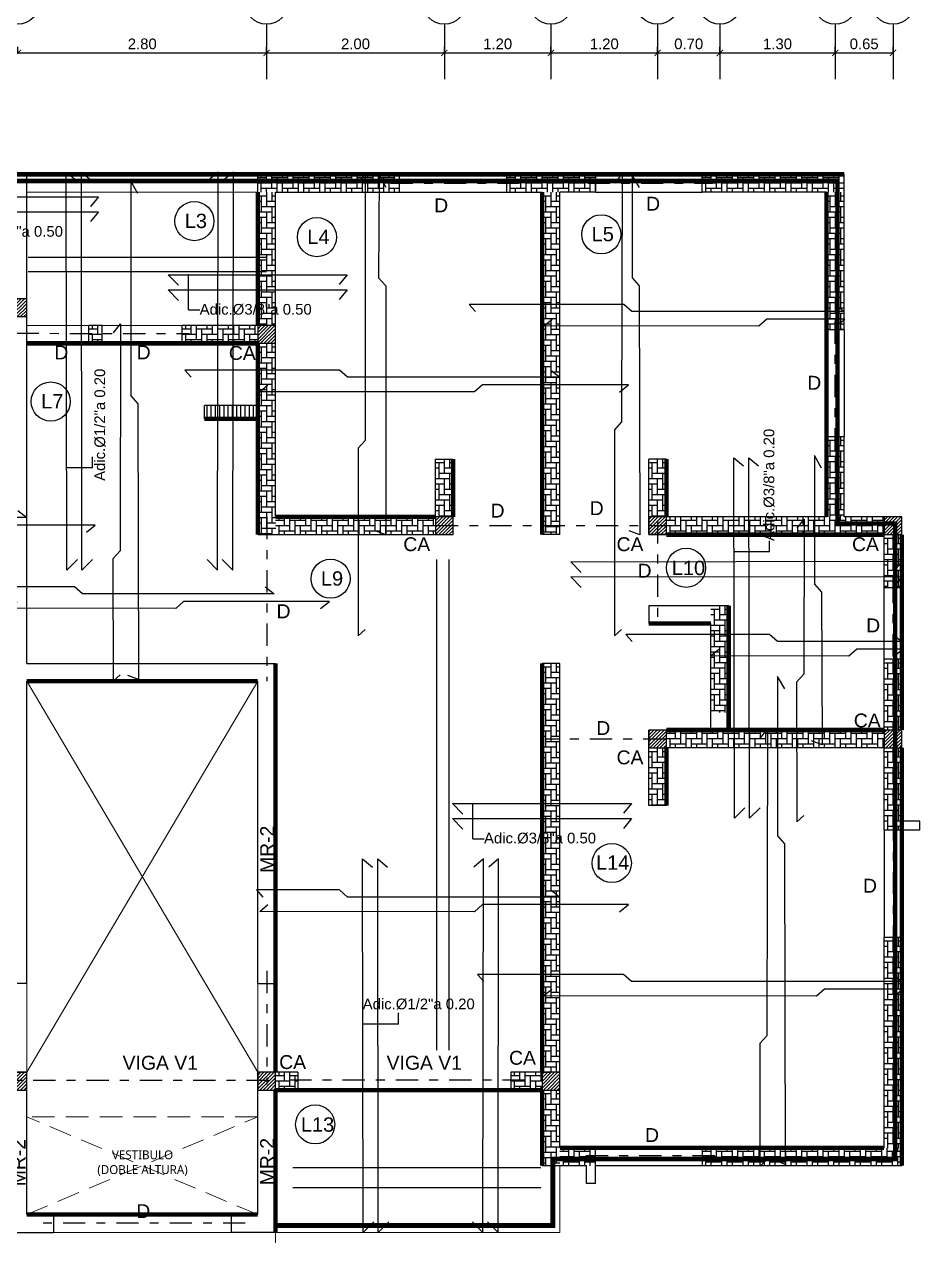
# Model space of a CAD drawing. Header units: feet. Extents: x 317 to 512, y -141 to 162.
# Drawn here: x 408.6 to 418.68, y 15.45 to 29.12 of the extents above; entities that cross this region are included whole.
import ezdxf

# ---------------------------------------------------------------- set-up
doc = ezdxf.new("R2010")
doc.units = ezdxf.units.FT
doc.header["$MEASUREMENT"] = 0
doc.linetypes.add('DASHDOT', pattern=[1, 0.5, -0.25, 0, -0.25])
doc.linetypes.add('DASHED', pattern=[19.05, 12.7, -6.35])
for name, color, linetype in [('00-LOSA', 51, 'Continuous'), ('ACERO', 4, 'Continuous'), ('columna', 9, 'Continuous'), ('DIM', 10, 'Continuous'), ('MUROS', 7, 'Continuous'), ('PERT-VENT', 8, 'Continuous'), ('PISO', 8, 'Continuous'), ('relleno', 8, 'Continuous'), ('TEXTO', 2, 'Continuous'), ('TEXTOS', 3, 'Continuous'), ('VENTANA', 8, 'Continuous'), ('VIGAS', 4, 'DASHDOT')]:
    doc.layers.add(name, color=color, linetype=linetype)
for name, color, linetype, lineweight in [('00-muro15', 210, 'Continuous', 5), ('00-muro20', 1, 'Continuous', 5), ('A-GENM', 8, 'Continuous', 9), ('closet', 8, 'Continuous', 5), ('TXT', 2, 'Continuous', 9), ('vuelo', 251, 'DASHED', 13)]:
    doc.layers.add(name, color=color, linetype=linetype, lineweight=lineweight)
doc.styles.add('ads', font='trebuc.ttf', dxfattribs={"height": 0.14})
doc.styles.add('RS80', font='arial.ttf', dxfattribs={"height": 0.1})
doc.styles.get("Standard").update_dxf_attribs({"font": 'arial.ttf'})
doc.dimstyles.new('KEILY', dxfattribs={"dimtxt": 0.12, "dimasz": 0.07, "dimexe": 0.07, "dimexo": 0.25, "dimgap": 0.04, "dimtad": 1, "dimzin": 1, "dimdsep": 46, "dimtxsty": 'Standard', "dimblk": 'ARCHTICK', "dimcen": 2.5, "dimclrd": 256, "dimclre": 256, "dimclrt": 7, "dimazin": 0, "dimtfac": 1, "dimtix": 1, "dimtmove": 2, "dimatfit": 1, "dimfxl": 0.35, "dimfxlon": 1, "dimtolj": 1, "dimtzin": 1, "dimarcsym": 0})

# ---------------------------------------------------------------- blocks, each defined once
blk = doc.blocks.new('_ArchTick')
at = {"color": 0, "linetype": 'ByBlock', "const_width": 0.15}
blk.add_lwpolyline([(-0.5, -0.5), (0.5, 0.5)], dxfattribs=at)
blk = doc.blocks.new('*D226')
at = {"layer": 'DEFPOINTS', "color": 0, "transparency": 16777216}
for p in [(408.531, 28.799), (411.331, 28.799), (411.331, 28.799)]:
    blk.add_point(p, dxfattribs=at)
at = {"layer": 'DIM', "lineweight": -2, "transparency": 16777216}
for p, q in [((408.531, 28.799), (408.531, 28.869)), ((411.331, 28.799), (411.331, 28.869)), ((408.531, 28.799), (411.331, 28.799))]:
    blk.add_line(p, q, dxfattribs=at)
at = {"layer": 'DIM', "lineweight": -2, "transparency": 16777216, "xscale": 0.07, "yscale": 0.07, "zscale": 0.07, "rotation": 180}
blk.add_blockref('_ArchTick', (408.531, 28.799), dxfattribs=at)
at = {"layer": 'DIM', "lineweight": -2, "transparency": 16777216, "xscale": 0.07, "yscale": 0.07, "zscale": 0.07}
blk.add_blockref('_ArchTick', (411.331, 28.799), dxfattribs=at)
at = {"layer": 'DIM', "color": 7, "transparency": 16777216, "insert": (409.931, 28.9), "char_height": 0.12, "attachment_point": 5}
blk.add_mtext('\\A1;2.80', dxfattribs=at)
blk = doc.blocks.new('*D227')
at = {"layer": 'DEFPOINTS', "color": 0, "transparency": 16777216}
for p in [(411.331, 28.799), (413.331, 28.799), (413.331, 28.764)]:
    blk.add_point(p, dxfattribs=at)
at = {"layer": 'DIM', "lineweight": -2, "transparency": 16777216}
for p, q in [((411.331, 28.799), (411.331, 28.869)), ((413.331, 28.799), (413.331, 28.869)), ((411.331, 28.799), (413.331, 28.799))]:
    blk.add_line(p, q, dxfattribs=at)
at = {"layer": 'DIM', "lineweight": -2, "transparency": 16777216, "xscale": 0.07, "yscale": 0.07, "zscale": 0.07, "rotation": 180}
blk.add_blockref('_ArchTick', (411.331, 28.799), dxfattribs=at)
at = {"layer": 'DIM', "lineweight": -2, "transparency": 16777216, "xscale": 0.07, "yscale": 0.07, "zscale": 0.07}
blk.add_blockref('_ArchTick', (413.331, 28.799), dxfattribs=at)
at = {"layer": 'DIM', "color": 7, "transparency": 16777216, "insert": (412.331, 28.9), "char_height": 0.12, "attachment_point": 5}
blk.add_mtext('\\A1;2.00', dxfattribs=at)
blk = doc.blocks.new('*D228')
at = {"layer": 'DEFPOINTS', "color": 0, "transparency": 16777216}
for p in [(413.331, 28.764), (414.531, 28.799), (414.531, 28.799)]:
    blk.add_point(p, dxfattribs=at)
at = {"layer": 'DIM', "lineweight": -2, "transparency": 16777216}
for p, q in [((413.331, 28.799), (413.331, 28.869)), ((414.531, 28.799), (414.531, 28.869)), ((413.331, 28.799), (414.531, 28.799))]:
    blk.add_line(p, q, dxfattribs=at)
at = {"layer": 'DIM', "lineweight": -2, "transparency": 16777216, "xscale": 0.07, "yscale": 0.07, "zscale": 0.07, "rotation": 180}
blk.add_blockref('_ArchTick', (413.331, 28.799), dxfattribs=at)
at = {"layer": 'DIM', "lineweight": -2, "transparency": 16777216, "xscale": 0.07, "yscale": 0.07, "zscale": 0.07}
blk.add_blockref('_ArchTick', (414.531, 28.799), dxfattribs=at)
at = {"layer": 'DIM', "color": 7, "transparency": 16777216, "insert": (413.931, 28.9), "char_height": 0.12, "attachment_point": 5}
blk.add_mtext('\\A1;1.20', dxfattribs=at)
blk = doc.blocks.new('*D229')
at = {"layer": 'DEFPOINTS', "color": 0, "transparency": 16777216}
for p in [(414.531, 28.799), (415.731, 28.799), (415.731, 28.799)]:
    blk.add_point(p, dxfattribs=at)
at = {"layer": 'DIM', "lineweight": -2, "transparency": 16777216}
for p, q in [((414.531, 28.799), (414.531, 28.869)), ((415.731, 28.799), (415.731, 28.869)), ((414.531, 28.799), (415.731, 28.799))]:
    blk.add_line(p, q, dxfattribs=at)
at = {"layer": 'DIM', "lineweight": -2, "transparency": 16777216, "xscale": 0.07, "yscale": 0.07, "zscale": 0.07, "rotation": 180}
blk.add_blockref('_ArchTick', (414.531, 28.799), dxfattribs=at)
at = {"layer": 'DIM', "lineweight": -2, "transparency": 16777216, "xscale": 0.07, "yscale": 0.07, "zscale": 0.07}
blk.add_blockref('_ArchTick', (415.731, 28.799), dxfattribs=at)
at = {"layer": 'DIM', "color": 7, "transparency": 16777216, "insert": (415.131, 28.9), "char_height": 0.12, "attachment_point": 5}
blk.add_mtext('\\A1;1.20', dxfattribs=at)
blk = doc.blocks.new('*D230')
at = {"layer": 'DEFPOINTS', "color": 0, "transparency": 16777216}
for p in [(415.731, 28.799), (416.431, 28.799), (416.431, 28.799)]:
    blk.add_point(p, dxfattribs=at)
at = {"layer": 'DIM', "lineweight": -2, "transparency": 16777216}
for p, q in [((415.731, 28.799), (415.731, 28.869)), ((416.431, 28.799), (416.431, 28.869)), ((415.731, 28.799), (416.431, 28.799))]:
    blk.add_line(p, q, dxfattribs=at)
at = {"layer": 'DIM', "lineweight": -2, "transparency": 16777216, "xscale": 0.07, "yscale": 0.07, "zscale": 0.07, "rotation": 180}
blk.add_blockref('_ArchTick', (415.731, 28.799), dxfattribs=at)
at = {"layer": 'DIM', "lineweight": -2, "transparency": 16777216, "xscale": 0.07, "yscale": 0.07, "zscale": 0.07}
blk.add_blockref('_ArchTick', (416.431, 28.799), dxfattribs=at)
at = {"layer": 'DIM', "color": 7, "transparency": 16777216, "insert": (416.081, 28.9), "char_height": 0.12, "attachment_point": 5}
blk.add_mtext('\\A1;0.70', dxfattribs=at)
blk = doc.blocks.new('*D231')
at = {"layer": 'DEFPOINTS', "color": 0, "transparency": 16777216}
for p in [(416.431, 28.799), (417.731, 28.799), (417.731, 28.799)]:
    blk.add_point(p, dxfattribs=at)
at = {"layer": 'DIM', "lineweight": -2, "transparency": 16777216}
for p, q in [((416.431, 28.799), (416.431, 28.869)), ((417.731, 28.799), (417.731, 28.869)), ((416.431, 28.799), (417.731, 28.799))]:
    blk.add_line(p, q, dxfattribs=at)
at = {"layer": 'DIM', "lineweight": -2, "transparency": 16777216, "xscale": 0.07, "yscale": 0.07, "zscale": 0.07, "rotation": 180}
blk.add_blockref('_ArchTick', (416.431, 28.799), dxfattribs=at)
at = {"layer": 'DIM', "lineweight": -2, "transparency": 16777216, "xscale": 0.07, "yscale": 0.07, "zscale": 0.07}
blk.add_blockref('_ArchTick', (417.731, 28.799), dxfattribs=at)
at = {"layer": 'DIM', "color": 7, "transparency": 16777216, "insert": (417.081, 28.9), "char_height": 0.12, "attachment_point": 5}
blk.add_mtext('\\A1;1.30', dxfattribs=at)
blk = doc.blocks.new('*D232')
at = {"layer": 'DEFPOINTS', "color": 0, "transparency": 16777216}
for p in [(417.731, 28.799), (418.381, 28.799), (418.381, 28.799)]:
    blk.add_point(p, dxfattribs=at)
at = {"layer": 'DIM', "lineweight": -2, "transparency": 16777216}
for p, q in [((417.731, 28.799), (417.731, 28.869)), ((418.381, 28.799), (418.381, 28.869)), ((417.731, 28.799), (418.381, 28.799))]:
    blk.add_line(p, q, dxfattribs=at)
at = {"layer": 'DIM', "lineweight": -2, "transparency": 16777216, "xscale": 0.07, "yscale": 0.07, "zscale": 0.07, "rotation": 180}
blk.add_blockref('_ArchTick', (417.731, 28.799), dxfattribs=at)
at = {"layer": 'DIM', "lineweight": -2, "transparency": 16777216, "xscale": 0.07, "yscale": 0.07, "zscale": 0.07}
blk.add_blockref('_ArchTick', (418.381, 28.799), dxfattribs=at)
at = {"layer": 'DIM', "color": 7, "transparency": 16777216, "insert": (418.056, 28.9), "char_height": 0.12, "attachment_point": 5}
blk.add_mtext('\\A1;0.65', dxfattribs=at)
blk = doc.blocks.new('A$C012446DC')
at = {"layer": 'PISO'}
h = blk.add_hatch(dxfattribs=at)
h.set_pattern_fill('ANSI31', color=256, scale=0.008571, angle=180)
h.set_pattern_definition([(225, (206536.064322, 1154820.960068), (0.0192434059784, -0.0192434059784), [])])
h.paths.add_polyline_path([(0, 0), (0.2, 0), (0.2, 0.2), (0, 0.2)])
at = {"layer": 'columna'}
blk.add_lwpolyline([(0.2, 0.2), (0, 0.2), (0, 0), (0.2, 0)], close=True, dxfattribs=at)

msp = doc.modelspace()

# ---------------------------------------------------------------- hatches: boundary and pattern name
at = {"layer": 'relleno'}
h = msp.add_hatch(dxfattribs=at)
h.set_pattern_fill('AR-HBONE', color=256, scale=0.015, angle=45, style=0)
h.set_pattern_definition([(90, (0.45067, -4.3465), (-0.06, 0.06), [0.18, -0.06]), (180, (0.45067, -4.2865), (-0.06, 0.06), [0.18, -0.06])])
h.paths.add_polyline_path([(412.82773, 27.43289), (411.23094, 27.43289), (411.23094, 27.23289), (412.82773, 27.23289)])
h = msp.add_hatch(dxfattribs=at)
h.set_pattern_fill('AR-HBONE', color=256, scale=0.015, angle=45, style=0)
h.set_pattern_definition([(90, (3.25067, -4.3465), (-0.06, 0.06), [0.18, -0.06]), (180, (3.25067, -4.2865), (-0.06, 0.06), [0.18, -0.06])])
h.paths.add_polyline_path([(415.03094, 27.43289), (414.03094, 27.43289), (414.03094, 27.23289), (415.03094, 27.23289)])
h = msp.add_hatch(dxfattribs=at)
h.set_pattern_fill('AR-HBONE', color=256, scale=0.015, angle=45, style=0)
h.set_pattern_definition([(90, (5.45388, -4.3465), (-0.06, 0.06), [0.18, -0.06]), (180, (5.45388, -4.2865), (-0.06, 0.06), [0.18, -0.06])])
h.paths.add_polyline_path([(417.83099, 27.43289), (416.23414, 27.43289), (416.23414, 27.23289), (417.83099, 27.23289)])
h = msp.add_hatch(dxfattribs=at)
h.set_pattern_fill('AR-HBONE', color=256, scale=0.015, angle=-45, style=0)
h.set_pattern_definition([(360, (379.651545, 438.01316), (0.06, 0.06), [0.18, -0.06]), (90, (379.711545, 438.01316), (0.06, 0.06), [0.18, -0.06])])
h.paths.add_polyline_path([(411.43094, 25.73289), (411.43094, 27.23289), (411.23094, 27.23289), (411.23094, 25.73289)])
h = msp.add_hatch(dxfattribs=at)
h.set_pattern_fill('AR-HBONE', color=256, scale=0.015, angle=-45, style=0)
h.set_pattern_definition([(360, (382.851545, 438.01316), (0.06, 0.06), [0.18, -0.06]), (90, (382.911545, 438.01316), (0.06, 0.06), [0.18, -0.06])])
h.paths.add_polyline_path([(414.63094, 23.38055), (414.63094, 27.23289), (414.43094, 27.23289), (414.43094, 23.38055)])
h = msp.add_hatch(dxfattribs=at)
h.set_pattern_fill('AR-HBONE', color=256, scale=0.015, angle=-45, style=0)
h.set_pattern_definition([(360, (386.05159, 438.01316), (0.06, 0.06), [0.18, -0.06]), (90, (386.11159, 438.01316), (0.06, 0.06), [0.18, -0.06])])
h.paths.add_polyline_path([(417.83099, 25.6861), (417.83099, 27.23289), (417.63099, 27.23289), (417.63099, 25.6861)])
h = msp.add_hatch(dxfattribs=at)
h.set_pattern_fill('AR-HBONE', color=256, scale=0.015, angle=45, style=0)
h.set_pattern_definition([(90, (-1.44933, -6.0465), (-0.06, 0.06), [0.18, -0.06]), (180, (-1.44933, -5.9865), (-0.06, 0.06), [0.18, -0.06])])
h.paths.add_polyline_path([(409.48094, 25.73289), (409.33094, 25.73289), (409.33094, 25.53289), (409.48094, 25.53289)])
h = msp.add_hatch(dxfattribs=at)
h.set_pattern_fill('AR-HBONE', color=256, scale=0.015, angle=45, style=0)
h.set_pattern_definition([(90, (-0.39933, -6.0465), (-0.06, 0.06), [0.18, -0.06]), (180, (-0.39933, -5.9865), (-0.06, 0.06), [0.18, -0.06])])
h.paths.add_polyline_path([(411.23094, 25.73289), (410.38094, 25.73289), (410.38094, 25.53289), (411.23094, 25.53289)])
h = msp.add_hatch(dxfattribs=at)
h.set_pattern_fill('AR-HBONE', color=256, scale=0.015, angle=-45, style=0)
h.set_pattern_definition([(360, (379.651545, 436.31316), (0.06, 0.06), [0.18, -0.06]), (90, (379.711545, 436.31316), (0.06, 0.06), [0.18, -0.06])])
h.paths.add_polyline_path([(411.43383, 23.38055), (411.43094, 25.53289), (411.23094, 25.53289), (411.23383, 23.38055)])
h = msp.add_hatch(dxfattribs=at)
h.set_pattern_fill('ANSI31', color=256, scale=0.015, angle=45, style=0)
h.set_pattern_definition([(90, (-1361.037067, -495.91012), (-0.047625, 1e-17), [])])
h.paths.add_polyline_path([(411.22437, 24.83295), (410.63094, 24.83295), (410.63094, 24.68295), (411.22437, 24.68295)])
h = msp.add_hatch(dxfattribs=at)
h.set_pattern_fill('AR-HBONE', color=256, scale=0.015, angle=-45, style=0)
h.set_pattern_definition([(360, (386.05159, 435.26316), (0.06, 0.06), [0.18, -0.06]), (90, (386.11159, 435.26316), (0.06, 0.06), [0.18, -0.06])])
h.paths.add_polyline_path([(417.83099, 23.58616), (417.83099, 24.48289), (417.63099, 24.48289), (417.63099, 23.58616)])
h = msp.add_hatch(dxfattribs=at)
h.set_pattern_fill('AR-HBONE', color=256, scale=0.015, angle=-45, style=0)
h.set_pattern_definition([(360, (381.651545, 435.01082), (0.06, 0.06), [0.18, -0.06]), (90, (381.711545, 435.01082), (0.06, 0.06), [0.18, -0.06])])
h.paths.add_polyline_path([(413.43094, 23.58055), (413.43094, 24.23055), (413.23094, 24.23055), (413.23094, 23.58055)])
h = msp.add_hatch(dxfattribs=at)
h.set_pattern_fill('AR-HBONE', color=256, scale=0.015, angle=-45, style=0)
h.set_pattern_definition([(360, (384.051545, 435.01082), (0.06, 0.06), [0.18, -0.06]), (90, (384.111545, 435.01082), (0.06, 0.06), [0.18, -0.06])])
h.paths.add_polyline_path([(415.83094, 23.58055), (415.83094, 24.23055), (415.63094, 24.23055), (415.63094, 23.58055)])
h = msp.add_hatch(dxfattribs=at)
h.set_pattern_fill('AR-HBONE', color=256, scale=0.015, angle=45, style=0)
h.set_pattern_definition([(90, (0.65067, -8.19884), (-0.06, 0.06), [0.18, -0.06]), (180, (0.65067, -8.13884), (-0.06, 0.06), [0.18, -0.06])])
h.paths.add_polyline_path([(413.23094, 23.58055), (411.43094, 23.58055), (411.43094, 23.38055), (413.23094, 23.38055)])
h = msp.add_hatch(dxfattribs=at)
h.set_pattern_fill('AR-HBONE', color=256, scale=0.015, angle=45, style=0)
h.set_pattern_definition([(90, (5.05067, -8.19884), (-0.06, 0.06), [0.18, -0.06]), (180, (5.05067, -8.13884), (-0.06, 0.06), [0.18, -0.06])])
h.paths.add_polyline_path([(418.27773, 23.58055), (415.83094, 23.58055), (415.83094, 23.38055), (418.27773, 23.38055)])
h = msp.add_hatch(dxfattribs=at)
h.set_pattern_fill('AR-HBONE', color=256, scale=0.015, angle=-45, style=0)
h.set_pattern_definition([(360, (386.701545, 434.16082), (0.06, 0.06), [0.18, -0.06]), (90, (386.761545, 434.16082), (0.06, 0.06), [0.18, -0.06])])
h.paths.add_polyline_path([(418.48094, 22.78289), (418.48094, 23.38055), (418.28094, 23.38055), (418.28094, 22.78289)])
h = msp.add_hatch(dxfattribs=at)
h.set_pattern_fill('AR-HBONE', color=256, scale=0.015, angle=-45, style=0)
h.set_pattern_definition([(360, (384.751545, 433.36082), (0.06, 0.06), [0.18, -0.06]), (90, (384.811545, 433.36082), (0.06, 0.06), [0.18, -0.06])])
h.paths.add_polyline_path([(416.53094, 21.38055), (416.53094, 22.58055), (416.33094, 22.58055), (416.33094, 21.38055)])
h = msp.add_hatch(dxfattribs=at)
h.set_pattern_fill('AR-HBONE', color=256, scale=0.015, angle=-45, style=0)
h.set_pattern_definition([(360, (382.851545, 432.71316), (0.06, 0.06), [0.18, -0.06]), (90, (382.911545, 432.71316), (0.06, 0.06), [0.18, -0.06])])
h.paths.add_polyline_path([(414.63094, 17.33289), (414.63094, 21.93289), (414.43094, 21.93289), (414.43094, 17.33289)])
h = msp.add_hatch(dxfattribs=at)
h.set_pattern_fill('AR-HBONE', color=256, scale=0.015, angle=-45, style=0)
h.set_pattern_definition([(360, (386.701545, 432.759954), (0.06, 0.06), [0.18, -0.06]), (90, (386.761545, 432.759954), (0.06, 0.06), [0.18, -0.06])])
h.paths.add_polyline_path([(418.48094, 21.18289), (418.48094, 21.97969), (418.28094, 21.97969), (418.28094, 21.18289)])
h = msp.add_hatch(dxfattribs=at)
h.set_pattern_fill('AR-HBONE', color=256, scale=0.015, angle=45, style=0)
h.set_pattern_definition([(90, (5.05067, -10.5965), (-0.06, 0.06), [0.18, -0.06]), (180, (5.05067, -10.5365), (-0.06, 0.06), [0.18, -0.06])])
h.paths.add_polyline_path([(418.27773, 21.18289), (415.83094, 21.18289), (415.83094, 20.98289), (418.27773, 20.98289)])
h = msp.add_hatch(dxfattribs=at)
h.set_pattern_fill('AR-HBONE', color=256, scale=0.015, angle=-45, style=0)
h.set_pattern_definition([(360, (384.051545, 431.76316), (0.06, 0.06), [0.18, -0.06]), (90, (384.111545, 431.76316), (0.06, 0.06), [0.18, -0.06])])
h.paths.add_polyline_path([(415.83094, 20.33289), (415.83094, 20.98289), (415.63094, 20.98289), (415.63094, 20.33289)])
h = msp.add_hatch(dxfattribs=at)
h.set_pattern_fill('AR-HBONE', color=256, scale=0.015, angle=-45, style=0)
h.set_pattern_definition([(360, (386.70154, 431.76316), (0.06, 0.06), [0.18, -0.06]), (90, (386.76154, 431.76316), (0.06, 0.06), [0.18, -0.06])])
h.paths.add_polyline_path([(418.48094, 20.05644), (418.48094, 20.98289), (418.28094, 20.98289), (418.28094, 20.05644)])
h = msp.add_hatch(dxfattribs=at)
h.set_pattern_fill('AR-HBONE', color=256, scale=0.015, angle=-45, style=0)
h.set_pattern_definition([(360, (386.701546, 429.6335), (0.06, 0.06), [0.18, -0.06]), (90, (386.761546, 429.6335), (0.06, 0.06), [0.18, -0.06])])
h.paths.add_polyline_path([(418.48094, 16.48017), (418.48094, 18.85324), (418.28094, 18.85324), (418.28094, 16.48017)])
h = msp.add_hatch(dxfattribs=at)
h.set_pattern_fill('AR-HBONE', color=256, scale=0.015, angle=45, style=0)
h.set_pattern_definition([(90, (0.65067, -14.4465), (-0.06, 0.06), [0.18, -0.06]), (180, (0.65067, -14.3865), (-0.06, 0.06), [0.18, -0.06])])
h.paths.add_polyline_path([(411.68094, 17.33289), (411.43094, 17.33289), (411.43094, 17.13289), (411.68094, 17.13289)])
h = msp.add_hatch(dxfattribs=at)
h.set_pattern_fill('AR-HBONE', color=256, scale=0.015, angle=45, style=0)
h.set_pattern_definition([(90, (3.30067, -14.4465), (-0.06, 0.06), [0.18, -0.06]), (180, (3.30067, -14.3865), (-0.06, 0.06), [0.18, -0.06])])
h.paths.add_polyline_path([(414.43094, 17.33289), (414.08094, 17.33289), (414.08094, 17.13289), (414.43094, 17.13289)])
h = msp.add_hatch(dxfattribs=at)
h.set_pattern_fill('AR-HBONE', color=256, scale=0.015, angle=-45, style=0)
h.set_pattern_definition([(360, (382.851545, 427.91316), (0.06, 0.06), [0.18, -0.06]), (90, (382.911545, 427.91316), (0.06, 0.06), [0.18, -0.06])])
h.paths.add_polyline_path([(414.63094, 16.28289), (414.63094, 17.13289), (414.43094, 17.13289), (414.43094, 16.28289)])
h = msp.add_hatch(dxfattribs=at)
h.set_pattern_fill('AR-HBONE', color=256, scale=0.015, angle=45, style=0)
h.set_pattern_definition([(90, (3.85067, -15.2965), (-0.06, 0.06), [0.18, -0.06]), (180, (3.85067, -15.2365), (-0.06, 0.06), [0.18, -0.06])])
h.paths.add_polyline_path([(415.03094, 16.48289), (414.63094, 16.48289), (414.63094, 16.28289), (415.03094, 16.28289)])
h = msp.add_hatch(dxfattribs=at)
h.set_pattern_fill('AR-HBONE', color=256, scale=0.015, angle=45, style=0)
h.set_pattern_definition([(90, (5.45388, -15.2965), (-0.06, 0.06), [0.18, -0.06]), (180, (5.45388, -15.2365), (-0.06, 0.06), [0.18, -0.06])])
h.paths.add_polyline_path([(418.48094, 16.48289), (416.23414, 16.48289), (416.23414, 16.28289), (418.48094, 16.28289)])

# ---------------------------------------------------------------- linework, layer by layer
at = {"layer": '00-LOSA', "const_width": 0.05}
msp.add_lwpolyline([(411.43094, 15.60789), (414.55594, 15.60789), (414.55594, 16.35789), (418.40594, 16.35789), (418.40594, 23.50555), (417.75599, 23.50555), (417.75599, 27.35789), (401.45594, 27.35789), (401.45594, 16.35789), (405.30594, 16.35789), (405.30594, 15.60789), (408.43094, 15.60789)], dxfattribs=at)
at = {"layer": '00-muro15', "const_width": 0.05}
for points in [[(417.83099, 27.43289), (405.43094, 27.43289)], [(411.23094, 25.73289), (411.23094, 27.23289)], [(414.43094, 23.38055), (414.43094, 27.23289)], [(417.63099, 27.23289), (417.63099, 23.58055)], [(408.63094, 25.53289), (411.23094, 25.53289)], [(411.23094, 23.38055), (411.23094, 25.53289)], [(410.63094, 24.68295), (411.23094, 24.68295)], [(413.43094, 23.58055), (413.43094, 24.23055)], [(415.83094, 23.58055), (415.83094, 24.23055)], [(413.23094, 23.58055), (411.43094, 23.58055)], [(415.83094, 23.38055), (418.28094, 23.38055)], [(418.48094, 23.38055), (418.48094, 21.18289)], [(416.53094, 21.18289), (416.53094, 22.58055)], [(416.33094, 22.38055), (415.63094, 22.38055)], [(414.43094, 21.93289), (414.43094, 17.33289)], [(415.83094, 21.18289), (418.28094, 21.18289)], [(415.83094, 20.33289), (415.83094, 20.98289)], [(418.48094, 20.98289), (418.48094, 16.28289)], [(411.43094, 17.13289), (414.43094, 17.13289)], [(414.43094, 17.13289), (414.43094, 16.28289)], [(414.63094, 16.48289), (418.28094, 16.48289)]]:
    msp.add_lwpolyline(points, dxfattribs=at)
at = {"layer": '00-muro20', "const_width": 0.05}
for points in [[(411.43094, 21.93289), (411.43094, 17.33289)], [(408.63094, 21.73289), (411.23094, 21.73289)], [(411.43094, 17.13289), (411.43094, 15.53289)], [(408.63094, 15.73289), (411.23094, 15.73289)]]:
    msp.add_lwpolyline(points, dxfattribs=at)
at = {"layer": 'A-GENM'}
for p, q in [((411.23094, 27.43289), (408.63094, 27.43289)), ((411.23094, 27.23289), (408.63094, 27.23289)), ((414.53094, 15.63289), (414.53094, 16.28289)), ((414.63094, 15.53289), (414.63094, 16.28289)), ((411.43094, 15.63289), (414.53094, 15.63289)), ((411.43094, 15.53289), (414.63094, 15.53289))]:
    msp.add_line(p, q, dxfattribs=at)
at = {"layer": 'ACERO'}
for p, q in [((408.6463, 26.50256), (411.33019, 26.50256)), ((408.6463, 26.3388), (411.33019, 26.3388)), ((413.24402, 23.09988), (413.24402, 17.58301)), ((413.38259, 23.09988), (413.38259, 17.58301)), ((411.62401, 16.26267), (414.4152, 16.26267)), ((411.62401, 16.03809), (414.4152, 16.03809))]:
    msp.add_line(p, q, dxfattribs=at)
for points in [[(409.20137, 23.10022), (409.08224, 22.98289), (409.07594, 27.45952), (409.1858, 27.36772)], [(409.37145, 23.10022), (409.25232, 22.98289), (409.24602, 27.45952), (409.35588, 27.36772)], [(410.66057, 23.10022), (410.7797, 22.98289), (410.786, 27.45952), (410.67615, 27.36772)], [(410.83065, 23.10022), (410.94978, 22.98289), (410.95608, 27.45952), (410.84622, 27.36772)], [(415.25044, 27.33535), (415.33092, 27.43619), (415.32589, 24.64949), (415.24558, 24.56031), (415.24612, 22.2429), (415.32643, 22.31424)], [(407.54059, 27.0618), (407.42326, 27.18093), (409.43862, 27.18093), (409.34682, 27.07108)], [(407.54059, 26.89172), (407.42326, 27.01086), (409.43862, 27.01086), (409.34682, 26.901)], [(410.34059, 26.18535), (410.22326, 26.30448), (412.23862, 26.30448), (412.14682, 26.19462)], [(410.34059, 26.01527), (410.22326, 26.1344), (412.23862, 26.1344), (412.14682, 26.02454)], [(417.7301, 25.97013), (417.83094, 25.88965), (415.44189, 25.88965), (415.35271, 25.96996), (413.61068, 25.96996), (413.68202, 25.88965)], [(409.60628, 25.65022), (409.68676, 25.75107), (409.68173, 23.1989), (409.60141, 23.10972), (409.60196, 21.73289), (409.68227, 21.80424)], [(417.73847, 25.72422), (417.83932, 25.8047), (416.96, 25.8047), (416.87082, 25.72439), (414.45409, 25.7279), (414.54529, 25.8047)], [(414.5301, 25.2308), (414.63094, 25.15032), (412.24189, 25.15032), (412.15271, 25.23063), (410.41068, 25.23063), (410.48202, 25.15032)], [(415.30186, 24.98489), (415.4027, 25.06537), (413.76, 25.06537), (413.67082, 24.98506), (411.25409, 24.98857), (411.34529, 25.06537)], [(416.71389, 20.30783), (416.59476, 20.1905), (416.58846, 24.24623), (416.69831, 24.15444)], [(416.88396, 20.30783), (416.76483, 20.1905), (416.75853, 24.24623), (416.86839, 24.15444)], [(408.5301, 23.6532), (408.63094, 23.57272), (406.24189, 23.57272), (406.15271, 23.65303), (404.41068, 23.65303), (404.48202, 23.57272)], [(417.30085, 23.45334), (417.38133, 23.55418), (417.3763, 21.80958), (417.29598, 21.7204), (417.29653, 20.15045), (417.37684, 20.22179)], [(409.30186, 23.40729), (409.4027, 23.48777), (407.76, 23.48777), (407.67082, 23.40746), (405.25409, 23.41097), (405.34529, 23.48777)], [(414.87013, 22.95518), (414.7528, 23.07431), (418.48094, 23.08061), (418.38915, 22.97076)], [(414.87013, 22.7851), (414.7528, 22.90424), (418.48094, 22.91054), (418.38915, 22.80068)], [(411.31432, 22.79453), (411.41516, 22.71405), (409.25666, 22.71405), (409.16748, 22.79436), (407.67876, 22.79436), (407.7501, 22.71405)], [(411.93842, 22.54861), (412.03926, 22.6291), (410.39656, 22.6291), (410.30738, 22.54878), (408.43094, 22.55229), (408.52214, 22.62909)], [(418.38005, 22.25814), (418.48089, 22.17766), (417.07995, 22.17766), (416.99077, 22.25798), (415.37275, 22.25798), (415.44409, 22.17767)], [(418.38843, 22.01223), (418.48927, 22.09271), (417.97251, 22.09271), (417.88333, 22.0124), (416.32742, 22.01591), (416.41862, 22.09271)], [(416.88627, 21.09305), (416.96675, 21.1939), (416.96172, 17.74502), (416.8814, 17.65584), (416.88195, 16.27901), (416.96226, 16.35036)], [(413.54059, 20.23797), (413.42326, 20.3571), (415.43862, 20.3571), (415.34682, 20.24725)], [(413.54059, 20.0679), (413.42326, 20.18703), (415.43862, 20.18703), (415.34682, 20.07717)], [(412.53616, 15.65022), (412.41703, 15.53289), (412.41073, 19.73289), (412.52059, 19.6411)], [(412.70624, 15.65022), (412.58711, 15.53289), (412.58081, 19.73289), (412.69067, 19.6411)], [(413.64596, 15.65022), (413.76509, 15.53289), (413.77139, 19.73289), (413.66154, 19.6411)], [(413.81604, 15.65022), (413.93517, 15.53289), (413.94147, 19.73289), (413.83161, 19.6411)], [(414.5301, 19.38416), (414.63094, 19.30368), (412.24189, 19.30368), (412.15271, 19.38399), (411.21581, 19.38399), (411.28716, 19.30368)], [(415.30186, 19.13825), (415.4027, 19.21873), (413.76, 19.21873), (413.67082, 19.13842), (411.25409, 19.14193), (411.34529, 19.21873)], [(418.3801, 18.43428), (418.48094, 18.3538), (415.43594, 18.3538), (415.34676, 18.43411), (413.70242, 18.43411), (413.77376, 18.3538)], [(418.38847, 18.18837), (418.48932, 18.26885), (417.61, 18.26885), (417.52082, 18.18854), (414.44814, 18.19205), (414.53934, 18.26885)]]:
    msp.add_lwpolyline(points, dxfattribs=at)
at = {"layer": 'ACERO', "elevation": 6.12906}
for points in [[(409.88287, 27.21764), (409.80225, 27.35807), (409.80065, 24.94185), (409.88097, 24.85266), (409.88849, 21.75128), (409.76872, 21.79772)], [(412.3601, 27.33573), (412.44042, 27.43671), (412.44042, 24.44113), (412.36025, 24.35182), (412.36025, 22.24328), (412.44044, 22.31476)], [(412.67592, 27.2849), (412.59568, 27.42554), (412.59097, 26.26778), (412.67105, 26.17838), (412.67105, 23.37795), (412.5514, 23.42472)], [(415.52703, 27.2849), (415.44641, 27.42533), (415.44481, 26.26756), (415.52513, 26.17838), (415.53265, 23.37796), (415.41288, 23.4244)], [(417.57743, 24.12964), (417.49681, 24.27006), (417.49522, 22.82353), (417.57553, 22.73435), (417.58305, 21.01674), (417.46328, 21.06318)], [(417.16285, 21.64548), (417.08223, 21.78591), (417.08064, 19.99314), (417.16095, 19.90396), (417.16847, 16.2974), (417.0487, 16.34384)]]:
    msp.add_lwpolyline(points, dxfattribs=at)
at = {"layer": 'closet'}
for p, q in [((409.48094, 25.73289), (410.38094, 25.73289)), ((408.63094, 17.33289), (411.23094, 21.73289)), ((408.63094, 21.73289), (411.23094, 17.33289)), ((408.63094, 18.33289), (408.63094, 17.33289)), ((411.23094, 18.33289), (411.23094, 17.33289)), ((408.93094, 15.53289), (410.93094, 15.53289))]:
    msp.add_line(p, q, dxfattribs=at)
at = {"layer": 'MUROS'}
for p, q in [((408.43094, 27.43289), (408.63094, 27.43289)), ((408.63094, 21.93289), (408.63094, 27.43289)), ((412.82773, 27.43289), (411.23094, 27.43289)), ((411.23094, 25.73289), (411.23094, 27.43289)), ((415.03094, 27.43289), (414.03094, 27.43289)), ((417.83099, 27.43289), (416.23414, 27.43289)), ((417.83099, 25.6861), (417.83099, 27.43289)), ((411.43094, 23.58055), (411.43094, 27.23289)), ((411.43094, 27.23289), (412.82773, 27.23289)), ((414.03094, 27.23289), (414.43094, 27.23289)), ((414.43094, 23.38055), (414.43094, 27.23289)), ((414.63094, 23.38055), (414.63094, 27.23289)), ((415.03094, 27.23289), (414.63094, 27.23289)), ((417.63099, 27.23289), (416.23414, 27.23289)), ((417.63099, 25.6861), (417.63099, 27.23289)), ((409.33094, 25.53289), (409.33094, 25.73289)), ((409.48094, 25.73289), (409.33094, 25.73289)), ((409.48094, 25.53289), (409.48094, 25.73289)), ((411.23094, 25.73289), (410.38094, 25.73289)), ((410.38094, 25.53289), (410.38094, 25.73289)), ((409.48094, 25.53289), (409.33094, 25.53289)), ((411.23094, 25.53289), (410.38094, 25.53289)), ((411.23094, 24.83295), (411.23094, 25.53289)), ((411.23094, 24.83295), (410.63094, 24.83295)), ((410.63094, 24.68295), (410.63094, 24.83295)), ((411.23094, 24.68295), (410.63094, 24.68295)), ((411.23094, 23.38055), (411.23094, 24.68295)), ((417.63099, 23.58055), (417.63099, 24.48289)), ((417.83099, 23.58055), (417.83099, 24.48289)), ((413.23094, 23.58055), (413.23094, 24.23055)), ((413.23094, 24.23055), (413.43094, 24.23055)), ((413.43094, 23.38055), (413.43094, 24.23055)), ((415.63094, 23.38055), (415.63094, 24.23055)), ((415.83094, 24.23055), (415.63094, 24.23055)), ((415.83094, 23.58055), (415.83094, 24.23055)), ((411.43094, 23.58055), (413.23094, 23.58055)), ((417.63099, 23.58055), (415.83094, 23.58055)), ((418.48094, 23.58055), (417.83099, 23.58055)), ((418.48094, 22.78289), (418.48094, 23.58055)), ((411.23094, 23.38055), (413.43094, 23.38055)), ((414.63094, 23.38055), (414.43094, 23.38055)), ((418.28094, 23.38055), (415.63094, 23.38055)), ((418.28094, 22.78289), (418.28094, 23.38055)), ((416.53094, 22.58055), (415.63094, 22.58055)), ((415.63094, 22.58055), (415.63094, 22.38055)), ((416.53094, 21.18289), (416.53094, 22.58055)), ((416.33094, 22.38055), (415.63094, 22.38055)), ((416.33094, 21.18289), (416.33094, 22.38055)), ((408.63094, 21.93289), (411.43094, 21.93289)), ((411.43094, 18.33289), (411.43094, 21.93289)), ((414.43094, 17.33289), (414.43094, 21.93289)), ((414.63094, 21.93289), (414.43094, 21.93289)), ((414.63094, 16.48289), (414.63094, 21.93289)), ((418.28094, 21.18289), (418.28093, 21.98289)), ((418.48094, 20.15644), (418.48093, 21.98289)), ((408.63094, 18.33289), (408.63094, 21.73289)), ((408.63094, 18.33289), (408.63094, 21.73289)), ((408.63094, 21.73289), (411.23094, 21.73289)), ((411.23094, 18.33289), (411.23094, 21.73289)), ((415.63094, 20.33289), (415.63094, 21.18289)), ((416.33094, 21.18289), (415.63094, 21.18289)), ((418.28094, 21.18289), (416.53094, 21.18289)), ((415.83094, 20.33289), (415.83094, 20.98289)), ((418.28094, 20.98289), (415.83094, 20.98289)), ((418.28094, 20.05644), (418.28094, 20.98289)), ((415.83094, 20.33289), (415.63094, 20.33289)), ((418.68094, 20.05644), (418.68094, 20.15644)), ((418.28094, 16.48289), (418.28094, 18.85324)), ((418.48094, 16.28289), (418.48094, 18.85324)), ((408.63094, 18.33289), (408.43094, 18.33289)), ((411.23094, 18.33289), (411.43094, 18.33289)), ((408.18094, 17.33289), (408.63094, 17.33289)), ((408.63094, 15.73289), (408.63094, 17.33289)), ((411.68094, 17.33289), (411.23094, 17.33289)), ((411.23094, 15.73289), (411.23094, 17.33289)), ((411.68094, 17.33289), (411.68094, 17.13289)), ((414.43094, 17.33289), (414.08094, 17.33289)), ((414.08094, 17.33289), (414.08094, 17.13289)), ((411.68094, 17.13289), (411.43094, 17.13289)), ((411.43094, 15.53289), (411.43094, 17.13289)), ((414.43094, 17.13289), (414.08094, 17.13289)), ((414.43094, 16.28289), (414.43094, 17.13289)), ((415.03094, 16.48289), (414.63094, 16.48289)), ((418.28094, 16.48289), (416.23414, 16.48289)), ((414.93094, 16.28289), (414.43094, 16.28289)), ((418.48094, 16.28289), (416.23414, 16.28289)), ((415.03094, 16.08289), (414.93094, 16.08289)), ((408.63094, 15.73289), (408.93094, 15.73289)), ((408.93094, 15.73289), (408.93094, 15.53289)), ((411.23094, 15.73289), (410.93094, 15.73289)), ((410.93094, 15.73289), (410.93094, 15.53289)), ((408.43094, 15.53289), (408.93094, 15.53289)), ((411.43094, 15.53289), (410.93094, 15.53289))]:
    msp.add_line(p, q, dxfattribs=at)
at = {"layer": 'MUROS', "extrusion": (-6.28888e-16, -1.94037e-15, -1)}
for p, q in [((412.82773, 27.23289), (412.82773, 27.43289)), ((414.03094, 27.43289), (414.03094, 27.23289))]:
    msp.add_line(p, q, dxfattribs=at)
at = {"layer": 'MUROS', "extrusion": (6.10446e-16, -1.94037e-15, -1)}
for p, q in [((415.03094, 27.43289), (415.03094, 27.23289)), ((416.23414, 27.23289), (416.23414, 27.43289))]:
    msp.add_line(p, q, dxfattribs=at)
at = {"layer": 'MUROS', "extrusion": (-5.65398e-18, -1.31713e-15, -1)}
for p, q in [((417.83099, 25.6861), (417.63099, 25.6861)), ((417.63099, 24.48289), (417.83099, 24.48289)), ((418.48094, 22.78289), (418.28094, 22.78289)), ((418.28093, 21.98289), (418.48093, 21.98289)), ((418.28094, 18.85324), (418.48094, 18.85324))]:
    msp.add_line(p, q, dxfattribs=at)
at = {"layer": 'MUROS', "extrusion": (1.27878e-17, -1.31713e-15, -1)}
for p, q in [((418.68094, 20.15644), (418.48094, 20.15644)), ((418.68094, 20.05644), (418.28094, 20.05644))]:
    msp.add_line(p, q, dxfattribs=at)
at = {"layer": 'MUROS', "extrusion": (6.10446e-16, -1.93323e-15, -1)}
for p, q in [((415.03094, 16.28289), (415.03094, 16.48289)), ((416.23414, 16.48289), (416.23414, 16.28289))]:
    msp.add_line(p, q, dxfattribs=at)
at = {"layer": 'MUROS', "extrusion": (6.28888e-16, -1.93323e-15, -1)}
for p, q in [((415.03094, 16.08289), (415.03094, 16.48289)), ((416.23414, 16.48289), (416.23414, 16.28289)), ((416.23414, 16.48289), (416.23414, 16.28289)), ((414.93094, 16.08289), (414.93094, 16.28289))]:
    msp.add_line(p, q, dxfattribs=at)
at = {"layer": 'PERT-VENT', "extrusion": (-1.31713e-15, 1.27878e-17, -1)}
for p, q in [((412.82773, 27.43289), (414.03094, 27.43289)), ((415.03094, 27.43289), (416.23414, 27.43289)), ((412.82773, 27.23289), (414.03094, 27.23289)), ((415.03094, 27.23289), (416.23414, 27.23289))]:
    msp.add_line(p, q, dxfattribs=at)
at = {"layer": 'PERT-VENT', "lineweight": 15}
for p, q in [((409.33094, 25.73289), (408.63094, 25.73289)), ((409.33094, 25.53289), (408.63094, 25.53289))]:
    msp.add_line(p, q, dxfattribs=at)
at = {"layer": 'PERT-VENT', "extrusion": (1.27878e-17, 1.31713e-15, -1)}
for p, q in [((417.63099, 25.6861), (417.63099, 24.48289)), ((417.83099, 25.6861), (417.83099, 24.48289))]:
    msp.add_line(p, q, dxfattribs=at)
at = {"layer": 'PERT-VENT', "extrusion": (-1.27878e-17, -1.31713e-15, -1)}
for p, q in [((418.28094, 21.97969), (418.28094, 22.78289)), ((418.48094, 21.97969), (418.48094, 22.78289))]:
    msp.add_line(p, q, dxfattribs=at)
at = {"layer": 'PERT-VENT', "extrusion": (-1.27878e-17, 1.31713e-15, -1)}
for p, q in [((418.28094, 20.05644), (418.28094, 18.85324)), ((418.48094, 20.05644), (418.48094, 18.85324))]:
    msp.add_line(p, q, dxfattribs=at)
at = {"layer": 'PERT-VENT', "extrusion": (1.31713e-15, 1.27878e-17, -1)}
for p, q in [((416.23414, 16.48289), (415.03094, 16.48289)), ((416.23414, 16.28289), (415.03094, 16.28289))]:
    msp.add_line(p, q, dxfattribs=at)
at = {"layer": 'TEXTO'}
for p, q in [((410.45308, 25.90821), (410.45308, 26.30941)), ((410.45308, 25.90821), (410.5776, 25.90821)), ((409.36959, 24.13293), (409.36959, 24.25745)), ((409.36959, 24.13293), (409.0772, 24.13293)), ((416.99102, 23.18571), (416.99102, 23.31023)), ((416.99102, 23.18571), (416.58982, 23.18571)), ((413.65308, 19.96084), (413.65308, 20.36204)), ((413.65308, 19.96084), (413.7776, 19.96084)), ((412.81319, 17.87627), (412.81319, 18.00079)), ((412.81319, 17.87627), (412.41199, 17.87627))]:
    msp.add_line(p, q, dxfattribs=at)
for centre in [(410.51768, 26.90665), (411.897, 26.7271), (415.097, 26.75845), (408.90139, 24.87783), (412.0505, 22.88487), (416.05138, 23.0076), (415.21548, 19.68635), (411.87702, 16.74698)]:
    msp.add_circle(centre, 0.21997, dxfattribs=at)
at = {"layer": 'VENTANA'}
for p, q in [((411.33094, 29.12073), (411.33094, 28.5028)), ((413.33094, 29.12073), (413.33094, 28.5028)), ((414.53094, 29.12073), (414.53094, 28.5028)), ((415.73094, 29.12073), (415.73094, 28.5028)), ((416.43094, 29.12073), (416.43094, 28.5028)), ((417.73099, 29.12073), (417.73099, 28.5028)), ((418.38094, 29.12073), (418.38094, 28.5028))]:
    msp.add_line(p, q, dxfattribs=at)
for centre in [(408.53094, 29.36362), (411.33094, 29.36362), (413.33094, 29.36362), (414.53094, 29.36362), (415.73094, 29.36362), (416.43094, 29.36362), (417.73099, 29.36362), (418.38094, 29.36362)]:
    msp.add_circle(centre, 0.24289, dxfattribs=at)
at = {"layer": 'VIGAS', "ltscale": 0.5}
for p, q in [((412.72763, 27.33289), (414.166, 27.33289)), ((414.9448, 27.33506), (416.35059, 27.33506)), ((417.72404, 25.77662), (417.72404, 24.30737)), ((408.51609, 25.64548), (410.45962, 25.64303)), ((411.33383, 23.58091), (411.33383, 21.73167)), ((415.72969, 23.53163), (415.72969, 22.4418)), ((413.23801, 23.48496), (415.82731, 23.48496)), ((418.37872, 22.86075), (418.37872, 21.84468)), ((415.81851, 21.08073), (414.47625, 21.08073)), ((418.38167, 20.18577), (418.38167, 18.72168)), ((411.33237, 18.47282), (411.33237, 17.19667)), ((411.3542, 17.24251), (408.51019, 17.24251)), ((414.23625, 17.24503), (411.5304, 17.24503)), ((416.37496, 16.39204), (414.83656, 16.39204)), ((411.09, 15.63614), (408.74896, 15.63614))]:
    msp.add_line(p, q, dxfattribs=at)
at = {"layer": 'vuelo', "ltscale": 0.02}
for p, q in [((411.23094, 16.83289), (408.63094, 16.83289)), ((408.63094, 15.73289), (411.23094, 16.83289)), ((411.23094, 15.73289), (408.63094, 16.83289)), ((411.43094, 15.03289), (411.43094, 15.53289))]:
    msp.add_line(p, q, dxfattribs=at)

# ---------------------------------------------------------------- block references
for p in [(408.43093, 25.83289), (411.23093, 25.53289), (413.23093, 23.38055), (415.63093, 23.38055), (418.28093, 23.38055), (415.63093, 20.98289), (418.28093, 20.98289), (408.43093, 17.13289), (411.23093, 17.13289), (414.43093, 17.13289)]:
    msp.add_blockref('A$C012446DC', p)

# ---------------------------------------------------------------- texts
at = {"layer": 'TEXTO', "style": 'RS80'}
for s, p in [('Adic.%%C3/8"a 0.50', (407.77699, 26.73157)), ('Adic.%%C3/8"a 0.50', (410.57699, 25.85511)), ('Adic.%%C3/8"a 0.50', (413.77699, 19.90774)), ('Adic.%%C1/2"a 0.20', (412.41175, 18.04199))]:
    msp.add_text(s, height=0.12, dxfattribs=at).set_placement(p)
for s, p in [('Adic.%%C1/2"a 0.20', (409.51296, 23.98564)), ('Adic.%%C3/8"a 0.20', (417.04412, 23.30962))]:
    msp.add_text(s, height=0.12, rotation=90, dxfattribs=at).set_placement(p)
at = {"layer": 'TEXTOS', "linetype": 'Continuous', "ltscale": 0.9}
for s, height, p in [('D', 0.156, (413.21677, 27.0067)), ('D', 0.156, (415.60158, 27.02482)), ('L3', 0.161, (410.40915, 26.82902)), ('L4', 0.161, (411.78847, 26.64947)), ('L5', 0.161, (414.98848, 26.68081)), ('D', 0.156, (408.94105, 25.35182)), ('D', 0.156, (409.86825, 25.35294)), ('CA', 0.156, (410.9053, 25.34586)), ('D', 0.156, (417.41522, 25.01088)), ('L7', 0.161, (408.79286, 24.80019)), ('D', 0.156, (413.85151, 23.57291)), ('D', 0.156, (414.96684, 23.60009)), ('CA', 0.156, (412.86911, 23.19497)), ('CA', 0.156, (415.26911, 23.19497)), ('CA', 0.156, (417.91911, 23.19497)), ('L9', 0.161, (411.94197, 22.80724)), ('D', 0.156, (415.50583, 22.89686)), ('L10', 0.161, (415.89041, 22.92583)), ('D', 0.156, (411.4426, 22.44036)), ('D', 0.156, (418.07837, 22.28189)), ('CA', 0.156, (417.93897, 21.21242)), ('D', 0.156, (415.04089, 21.1274)), ('CA', 0.156, (415.26911, 20.79731)), ('L14', 0.161, (415.03771, 19.61143)), ('D', 0.156, (418.04254, 19.35394)), ('VIGA V1', 0.156, (409.71008, 17.36242)), ('CA', 0.156, (411.472, 17.37006)), ('VIGA V1', 0.156, (412.68146, 17.36242)), ('CA', 0.156, (414.05903, 17.41848)), ('L13', 0.161, (411.71605, 16.66521)), ('D', 0.156, (415.58964, 16.54949)), ('D', 0.156, (409.86366, 15.69397))]:
    msp.add_text(s, height=height, dxfattribs=at).set_placement(p)
for p in [(411.41449, 19.57478), (408.61796, 16.05149), (411.41404, 16.06232)]:
    msp.add_text('MR-2', height=0.156, rotation=90, dxfattribs=at).set_placement(p)
at = {"layer": 'TXT', "insert": (409.93402, 16.45543), "char_height": 0.1, "width": 2.688, "attachment_point": 2, "style": 'ads'}
msp.add_mtext('VESTIBULO\\P(DOBLE ALTURA)', dxfattribs=at)

# ---------------------------------------------------------------- dimensions: what is measured, and where the dimension line sits
at = {"layer": 'DIM'}
for base, p1, p2, picture, middle in [((411.33094, 28.79912), (408.53094, 28.79912), (411.33094, 28.79912), '*D226', (409.93094, 28.90039)), ((413.33094, 28.79912), (411.33094, 28.79912), (413.33094, 28.76412), '*D227', (412.33094, 28.90039)), ((414.53094, 28.79912), (413.33094, 28.76412), (414.53094, 28.79912), '*D228', (413.93094, 28.90039)), ((415.73094, 28.79912), (414.53094, 28.79912), (415.73094, 28.79912), '*D229', (415.13094, 28.90039)), ((416.43094, 28.79912), (415.73094, 28.79912), (416.43094, 28.79912), '*D230', (416.08094, 28.90039)), ((417.73099, 28.79912), (416.43094, 28.79912), (417.73099, 28.79912), '*D231', (417.08096, 28.90043)), ((418.38094, 28.79912), (417.73099, 28.79912), (418.38094, 28.79912), '*D232', (418.05596, 28.90039))]:
    dim = msp.add_linear_dim(base=base, p1=p1, p2=p2, dimstyle='KEILY', override={"dimfxl": 0.06}, dxfattribs=at)
    dim.commit()
    dim.dimension.update_dxf_attribs({"geometry": picture, "text_midpoint": middle})

doc.saveas('drawing.dxf')
